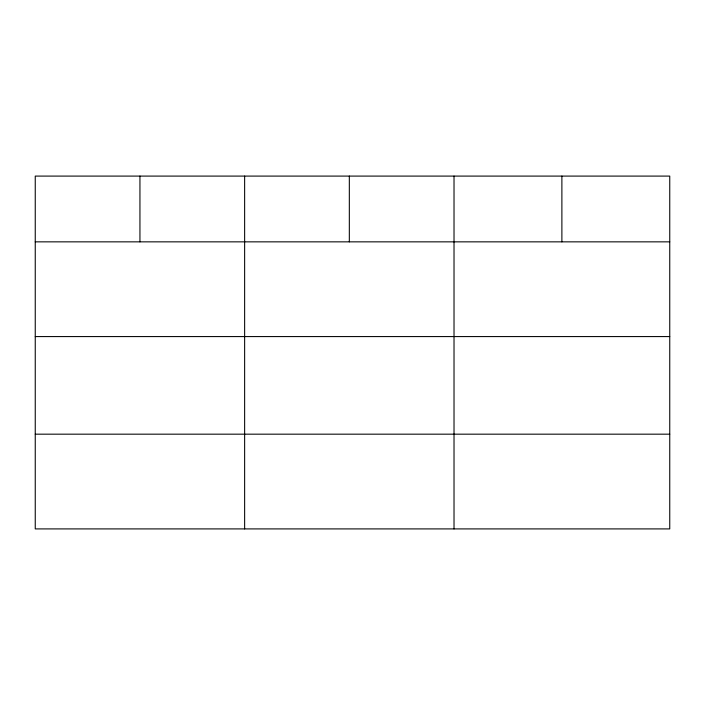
<?xml version="1.0" encoding="UTF-8"?>
<svg xmlns="http://www.w3.org/2000/svg" width="705" height="705" viewBox="0 0 705 705"><rect width="100%" height="100%" fill="white"/><g stroke="black" fill="none" stroke-linecap="round" stroke-linejoin="round"><path stroke-width="1.06" d="M669.75 336.576L669.75 176.091L35.25 176.091L35.25 528.909L669.75 528.909L669.75 336.576L35.25 336.576M35.25 241.85L669.75 241.85M35.25 434.174L669.75 434.174M561.885 176.091L561.885 241.85M454.02 176.091L454.02 528.909M349.327 176.091L349.327 241.85M244.635 176.091L244.635 528.909M139.942 176.091L139.942 241.85"/></g></svg>
